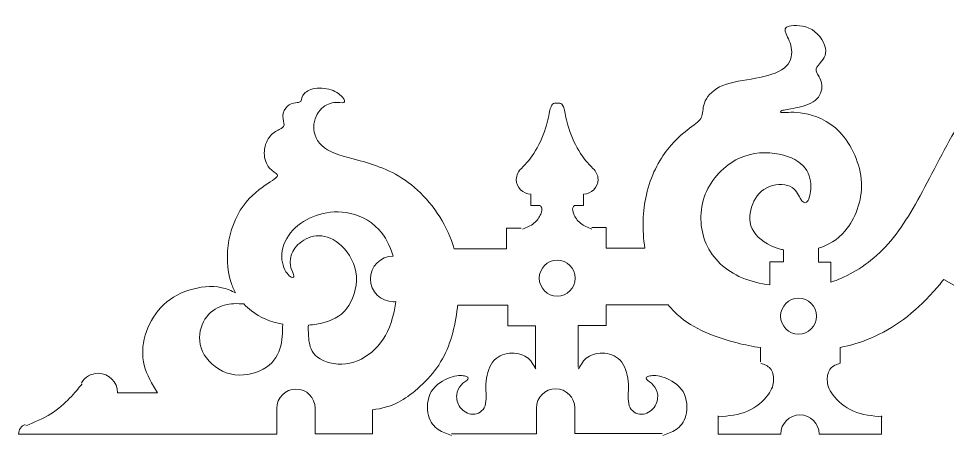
# Model space of a CAD drawing. Header units: centimetres. Extents: x -9.9 to 31.1, y -6.7 to 14.3.
# Drawn here: x 12.62 to 18.77, y 6.78 to 9.54 of the extents above; entities that cross this region are included whole.
import ezdxf

# ---------------------------------------------------------------- set-up
doc = ezdxf.new("R2010")
doc.units = ezdxf.units.CM
doc.header["$MEASUREMENT"] = 0
doc.layers.add('Layer 1', color=7, linetype='Continuous')

msp = doc.modelspace()

# ---------------------------------------------------------------- linework, layer by layer
at = {"layer": 'Layer 1', "lineweight": 9}
for centre in [(16.189, 7.824), (17.787, 7.572)]:
    msp.add_ellipse(centre, major_axis=(0, 0.119), ratio=1, dxfattribs=at)
for points, knots in [([(19.838, 9.786), (19.838, 9.786), (19.838, 9.561), (19.838, 9.561), (19.838, 9.561), (19.78, 9.559), (19.722, 9.556), (19.618, 9.516), (19.618, 9.516), (19.513, 9.476), (19.362, 9.398), (19.234, 9.301), (19.234, 9.301), (19.107, 9.203), (19.003, 9.085), (18.907, 8.938), (18.907, 8.938), (18.811, 8.791), (18.722, 8.615), (18.639, 8.457), (18.639, 8.457), (18.555, 8.299), (18.476, 8.158), (18.38, 8.051), (18.38, 8.051), (18.284, 7.943), (18.171, 7.868), (18.071, 7.824), (18.071, 7.824), (18.047, 7.813), (18.024, 7.805), (18.001, 7.797), (18.001, 7.797), (18.001, 7.797), (18.001, 7.93), (18.001, 7.93), (18.001, 7.93), (18.001, 7.93), (17.918, 7.93), (17.918, 7.93), (17.918, 7.93), (17.918, 7.93), (17.918, 8.022), (17.918, 8.022), (17.918, 8.022), (17.981, 8.041), (18.043, 8.075), (18.096, 8.138), (18.096, 8.138), (18.159, 8.214), (18.209, 8.332), (18.204, 8.456), (18.204, 8.456), (18.198, 8.58), (18.137, 8.709), (18.06, 8.79), (18.06, 8.79), (17.983, 8.871), (17.892, 8.903), (17.823, 8.915), (17.823, 8.915), (17.754, 8.927), (17.708, 8.92), (17.685, 8.92), (17.685, 8.92), (17.662, 8.92), (17.662, 8.927), (17.677, 8.933), (17.677, 8.933), (17.692, 8.939), (17.723, 8.942), (17.766, 8.951), (17.766, 8.951), (17.808, 8.96), (17.863, 8.973), (17.897, 9), (17.897, 9), (17.931, 9.027), (17.944, 9.068), (17.941, 9.102), (17.941, 9.102), (17.938, 9.136), (17.918, 9.163), (17.909, 9.183), (17.909, 9.183), (17.9, 9.203), (17.901, 9.215), (17.918, 9.235), (17.918, 9.235), (17.935, 9.255), (17.969, 9.284), (17.967, 9.329), (17.967, 9.329), (17.965, 9.375), (17.928, 9.437), (17.876, 9.469), (17.876, 9.469), (17.824, 9.5), (17.758, 9.5), (17.725, 9.492), (17.725, 9.492), (17.692, 9.484), (17.694, 9.468), (17.705, 9.441), (17.705, 9.441), (17.716, 9.415), (17.737, 9.378), (17.741, 9.336), (17.741, 9.336), (17.745, 9.294), (17.733, 9.247), (17.691, 9.214), (17.691, 9.214), (17.649, 9.181), (17.578, 9.161), (17.502, 9.147), (17.502, 9.147), (17.426, 9.133), (17.346, 9.124), (17.286, 9.1), (17.286, 9.1), (17.226, 9.075), (17.187, 9.035), (17.169, 8.997), (17.169, 8.997), (17.151, 8.959), (17.155, 8.923), (17.147, 8.898), (17.147, 8.898), (17.14, 8.873), (17.121, 8.858), (17.081, 8.828), (17.081, 8.828), (17.041, 8.798), (16.979, 8.752), (16.921, 8.678), (16.921, 8.678), (16.863, 8.604), (16.807, 8.502), (16.779, 8.376), (16.779, 8.376), (16.755, 8.269), (16.75, 8.144), (16.769, 8.022), (16.769, 8.022), (16.769, 8.022), (16.513, 8.022), (16.513, 8.022), (16.513, 8.022), (16.513, 8.022), (16.513, 8.159), (16.513, 8.159), (16.513, 8.159), (16.513, 8.159), (16.418, 8.159), (16.418, 8.159)], [0, 0, 0, 0, 0.025, 0.025, 0.025, 0.025, 0.05, 0.05, 0.05, 0.05, 0.075, 0.075, 0.075, 0.075, 0.1, 0.1, 0.1, 0.1, 0.125, 0.125, 0.125, 0.125, 0.15, 0.15, 0.15, 0.15, 0.175, 0.175, 0.175, 0.175, 0.2, 0.2, 0.2, 0.2, 0.225, 0.225, 0.225, 0.225, 0.25, 0.25, 0.25, 0.25, 0.275, 0.275, 0.275, 0.275, 0.3, 0.3, 0.3, 0.3, 0.325, 0.325, 0.325, 0.325, 0.35, 0.35, 0.35, 0.35, 0.375, 0.375, 0.375, 0.375, 0.4, 0.4, 0.4, 0.4, 0.425, 0.425, 0.425, 0.425, 0.45, 0.45, 0.45, 0.45, 0.475, 0.475, 0.475, 0.475, 0.5, 0.5, 0.5, 0.5, 0.525, 0.525, 0.525, 0.525, 0.55, 0.55, 0.55, 0.55, 0.575, 0.575, 0.575, 0.575, 0.6, 0.6, 0.6, 0.6, 0.625, 0.625, 0.625, 0.625, 0.65, 0.65, 0.65, 0.65, 0.675, 0.675, 0.675, 0.675, 0.7, 0.7, 0.7, 0.7, 0.725, 0.725, 0.725, 0.725, 0.75, 0.75, 0.75, 0.75, 0.775, 0.775, 0.775, 0.775, 0.8, 0.8, 0.8, 0.8, 0.825, 0.825, 0.825, 0.825, 0.85, 0.85, 0.85, 0.85, 0.875, 0.875, 0.875, 0.875, 0.9, 0.9, 0.9, 0.9, 0.925, 0.925, 0.925, 0.925, 0.95, 0.95, 0.95, 0.95, 1, 1, 1, 1]), ([(15.949, 8.156), (15.949, 8.156), (15.854, 8.156), (15.854, 8.156), (15.854, 8.156), (15.854, 8.156), (15.854, 8.019), (15.854, 8.019), (15.854, 8.019), (15.854, 8.019), (15.506, 8.019), (15.506, 8.019), (15.506, 8.019), (15.504, 8.028), (15.501, 8.037), (15.498, 8.046), (15.498, 8.046), (15.452, 8.189), (15.353, 8.332), (15.244, 8.425), (15.244, 8.425), (15.135, 8.519), (15.015, 8.563), (14.912, 8.593), (14.912, 8.593), (14.809, 8.623), (14.724, 8.64), (14.667, 8.674), (14.667, 8.674), (14.61, 8.708), (14.582, 8.759), (14.577, 8.808), (14.577, 8.808), (14.572, 8.857), (14.591, 8.905), (14.618, 8.936), (14.618, 8.936), (14.645, 8.967), (14.679, 8.982), (14.709, 8.986), (14.709, 8.986), (14.739, 8.99), (14.764, 8.982), (14.775, 8.986), (14.775, 8.986), (14.786, 8.99), (14.782, 9.005), (14.765, 9.024), (14.765, 9.024), (14.747, 9.043), (14.716, 9.065), (14.677, 9.075), (14.677, 9.075), (14.638, 9.085), (14.59, 9.083), (14.558, 9.073), (14.558, 9.073), (14.526, 9.063), (14.509, 9.043), (14.502, 9.028), (14.502, 9.028), (14.494, 9.012), (14.496, 9), (14.49, 8.994), (14.49, 8.994), (14.484, 8.988), (14.471, 8.987), (14.455, 8.984), (14.455, 8.984), (14.438, 8.982), (14.418, 8.977), (14.402, 8.962), (14.402, 8.962), (14.386, 8.947), (14.373, 8.921), (14.372, 8.897), (14.372, 8.897), (14.371, 8.873), (14.381, 8.852), (14.38, 8.838), (14.38, 8.838), (14.379, 8.824), (14.367, 8.818), (14.348, 8.808), (14.348, 8.808), (14.329, 8.798), (14.301, 8.783), (14.282, 8.756), (14.282, 8.756), (14.262, 8.729), (14.249, 8.69), (14.249, 8.652), (14.249, 8.652), (14.249, 8.614), (14.263, 8.576), (14.283, 8.553), (14.283, 8.553), (14.303, 8.53), (14.329, 8.52), (14.335, 8.51), (14.335, 8.51), (14.341, 8.5), (14.329, 8.489), (14.289, 8.462), (14.289, 8.462), (14.249, 8.435), (14.182, 8.393), (14.128, 8.327), (14.128, 8.327), (14.074, 8.261), (14.033, 8.171), (14.015, 8.076), (14.015, 8.076), (13.997, 7.981), (14.003, 7.88), (14.028, 7.799), (14.028, 7.799), (14.036, 7.773), (14.046, 7.749), (14.059, 7.726), (14.059, 7.726), (14.033, 7.74), (14.001, 7.754), (13.967, 7.761), (13.967, 7.761), (13.9, 7.776), (13.82, 7.767), (13.749, 7.744), (13.749, 7.744), (13.678, 7.721), (13.614, 7.682), (13.565, 7.63), (13.565, 7.63), (13.515, 7.578), (13.48, 7.513), (13.46, 7.446), (13.46, 7.446), (13.441, 7.379), (13.438, 7.311), (13.454, 7.247), (13.454, 7.247), (13.47, 7.183), (13.506, 7.124), (13.542, 7.065), (13.542, 7.065), (13.542, 7.065), (13.278, 7.065), (13.278, 7.065), (13.278, 7.065), (13.278, 7.136), (13.22, 7.194), (13.149, 7.194), (13.149, 7.194), (13.102, 7.194), (13.061, 7.169), (13.039, 7.132)], [0, 0, 0, 0, 0.025, 0.025, 0.025, 0.025, 0.05, 0.05, 0.05, 0.05, 0.075, 0.075, 0.075, 0.075, 0.1, 0.1, 0.1, 0.1, 0.125, 0.125, 0.125, 0.125, 0.15, 0.15, 0.15, 0.15, 0.175, 0.175, 0.175, 0.175, 0.2, 0.2, 0.2, 0.2, 0.225, 0.225, 0.225, 0.225, 0.25, 0.25, 0.25, 0.25, 0.275, 0.275, 0.275, 0.275, 0.3, 0.3, 0.3, 0.3, 0.325, 0.325, 0.325, 0.325, 0.35, 0.35, 0.35, 0.35, 0.375, 0.375, 0.375, 0.375, 0.4, 0.4, 0.4, 0.4, 0.425, 0.425, 0.425, 0.425, 0.45, 0.45, 0.45, 0.45, 0.475, 0.475, 0.475, 0.475, 0.5, 0.5, 0.5, 0.5, 0.525, 0.525, 0.525, 0.525, 0.55, 0.55, 0.55, 0.55, 0.575, 0.575, 0.575, 0.575, 0.6, 0.6, 0.6, 0.6, 0.625, 0.625, 0.625, 0.625, 0.65, 0.65, 0.65, 0.65, 0.675, 0.675, 0.675, 0.675, 0.7, 0.7, 0.7, 0.7, 0.725, 0.725, 0.725, 0.725, 0.75, 0.75, 0.75, 0.75, 0.775, 0.775, 0.775, 0.775, 0.8, 0.8, 0.8, 0.8, 0.825, 0.825, 0.825, 0.825, 0.85, 0.85, 0.85, 0.85, 0.875, 0.875, 0.875, 0.875, 0.9, 0.9, 0.9, 0.9, 0.925, 0.925, 0.925, 0.925, 0.95, 0.95, 0.95, 0.95, 1, 1, 1, 1]), ([(15.952, 8.55), (15.984, 8.584), (16.017, 8.617), (16.046, 8.668), (16.046, 8.668), (16.076, 8.718), (16.103, 8.785), (16.118, 8.836), (16.118, 8.836), (16.133, 8.887), (16.137, 8.923), (16.143, 8.945), (16.143, 8.945), (16.149, 8.967), (16.156, 8.976), (16.164, 8.98), (16.164, 8.98), (16.172, 8.984), (16.18, 8.983), (16.188, 8.983)], [0, 0, 0, 0, 0.1666667, 0.1666667, 0.1666667, 0.1666667, 0.3333333, 0.3333333, 0.3333333, 0.3333333, 0.5, 0.5, 0.5, 0.5, 0.6666667, 0.6666667, 0.6666667, 0.6666667, 1, 1, 1, 1]), ([(16.425, 8.55), (16.393, 8.584), (16.36, 8.617), (16.331, 8.668), (16.331, 8.668), (16.301, 8.718), (16.274, 8.785), (16.259, 8.836), (16.259, 8.836), (16.244, 8.887), (16.24, 8.923), (16.234, 8.945), (16.234, 8.945), (16.228, 8.967), (16.221, 8.976), (16.213, 8.98), (16.213, 8.98), (16.205, 8.984), (16.197, 8.983), (16.189, 8.983)], [0, 0, 0, 0, 0.1666667, 0.1666667, 0.1666667, 0.1666667, 0.3333333, 0.3333333, 0.3333333, 0.3333333, 0.5, 0.5, 0.5, 0.5, 0.6666667, 0.6666667, 0.6666667, 0.6666667, 1, 1, 1, 1]), ([(17.688, 8.011), (17.678, 8.013), (17.668, 8.016), (17.658, 8.019), (17.658, 8.019), (17.587, 8.04), (17.522, 8.082), (17.49, 8.132), (17.49, 8.132), (17.458, 8.182), (17.459, 8.242), (17.476, 8.295), (17.476, 8.295), (17.493, 8.349), (17.526, 8.397), (17.576, 8.422), (17.576, 8.422), (17.625, 8.447), (17.691, 8.45), (17.73, 8.432), (17.73, 8.432), (17.77, 8.415), (17.784, 8.378), (17.798, 8.353), (17.798, 8.353), (17.812, 8.328), (17.826, 8.316), (17.84, 8.327), (17.84, 8.327), (17.853, 8.337), (17.866, 8.371), (17.868, 8.414), (17.868, 8.414), (17.87, 8.457), (17.863, 8.51), (17.83, 8.553), (17.83, 8.553), (17.797, 8.596), (17.738, 8.629), (17.659, 8.645), (17.659, 8.645), (17.58, 8.661), (17.482, 8.66), (17.389, 8.615), (17.389, 8.615), (17.297, 8.571), (17.21, 8.483), (17.169, 8.379), (17.169, 8.379), (17.128, 8.274), (17.131, 8.152), (17.175, 8.052), (17.175, 8.052), (17.219, 7.952), (17.302, 7.873), (17.413, 7.827), (17.413, 7.827), (17.47, 7.803), (17.533, 7.788), (17.597, 7.779), (17.597, 7.779), (17.597, 7.779), (17.597, 7.931), (17.597, 7.931), (17.597, 7.931), (17.597, 7.931), (17.688, 7.931), (17.688, 7.931), (17.688, 7.931), (17.688, 7.931), (17.688, 8.011), (17.688, 8.011)], [0, 0, 0, 0, 0.0526316, 0.0526316, 0.0526316, 0.0526316, 0.1052632, 0.1052632, 0.1052632, 0.1052632, 0.1578947, 0.1578947, 0.1578947, 0.1578947, 0.2105263, 0.2105263, 0.2105263, 0.2105263, 0.2631579, 0.2631579, 0.2631579, 0.2631579, 0.3157895, 0.3157895, 0.3157895, 0.3157895, 0.3684211, 0.3684211, 0.3684211, 0.3684211, 0.4210526, 0.4210526, 0.4210526, 0.4210526, 0.4736842, 0.4736842, 0.4736842, 0.4736842, 0.5263158, 0.5263158, 0.5263158, 0.5263158, 0.5789474, 0.5789474, 0.5789474, 0.5789474, 0.6315789, 0.6315789, 0.6315789, 0.6315789, 0.6842105, 0.6842105, 0.6842105, 0.6842105, 0.7368421, 0.7368421, 0.7368421, 0.7368421, 0.7894737, 0.7894737, 0.7894737, 0.7894737, 0.8421053, 0.8421053, 0.8421053, 0.8421053, 0.8947368, 0.8947368, 0.8947368, 0.8947368, 1, 1, 1, 1]), ([(16.073, 8.306), (16.073, 8.306), (16.014, 8.306), (16.014, 8.306), (16.014, 8.306), (16.014, 8.306), (16.014, 8.381), (16.014, 8.381), (16.014, 8.381), (15.961, 8.381), (15.918, 8.424), (15.918, 8.477), (15.918, 8.477), (15.918, 8.506), (15.931, 8.533), (15.952, 8.55)], [0, 0, 0, 0, 0.2, 0.2, 0.2, 0.2, 0.4, 0.4, 0.4, 0.4, 0.6, 0.6, 0.6, 0.6, 1, 1, 1, 1]), ([(16.425, 8.55), (16.446, 8.532), (16.459, 8.506), (16.459, 8.477), (16.459, 8.477), (16.459, 8.424), (16.416, 8.381), (16.363, 8.381), (16.363, 8.381), (16.363, 8.381), (16.363, 8.306), (16.363, 8.306), (16.363, 8.306), (16.363, 8.306), (16.304, 8.306), (16.304, 8.306)], [0, 0, 0, 0, 0.2, 0.2, 0.2, 0.2, 0.4, 0.4, 0.4, 0.4, 0.6, 0.6, 0.6, 0.6, 1, 1, 1, 1]), ([(15.959, 8.149), (15.986, 8.159), (16.013, 8.169), (16.035, 8.187), (16.035, 8.187), (16.056, 8.204), (16.072, 8.229), (16.08, 8.248), (16.08, 8.248), (16.088, 8.267), (16.088, 8.28), (16.086, 8.289), (16.086, 8.289), (16.084, 8.298), (16.079, 8.302), (16.074, 8.306)], [0, 0, 0, 0, 0.2, 0.2, 0.2, 0.2, 0.4, 0.4, 0.4, 0.4, 0.6, 0.6, 0.6, 0.6, 1, 1, 1, 1]), ([(16.419, 8.149), (16.392, 8.159), (16.365, 8.169), (16.343, 8.187), (16.343, 8.187), (16.322, 8.204), (16.306, 8.229), (16.298, 8.248), (16.298, 8.248), (16.29, 8.267), (16.29, 8.28), (16.292, 8.289), (16.292, 8.289), (16.294, 8.298), (16.299, 8.302), (16.304, 8.306)], [0, 0, 0, 0, 0.2, 0.2, 0.2, 0.2, 0.4, 0.4, 0.4, 0.4, 0.6, 0.6, 0.6, 0.6, 1, 1, 1, 1]), ([(15.12, 7.668), (15.115, 7.631), (15.108, 7.596), (15.099, 7.564), (15.099, 7.564), (15.074, 7.473), (15.035, 7.406), (14.982, 7.354), (14.982, 7.354), (14.928, 7.302), (14.86, 7.264), (14.789, 7.256), (14.789, 7.256), (14.718, 7.248), (14.643, 7.269), (14.601, 7.301), (14.601, 7.301), (14.559, 7.333), (14.55, 7.377), (14.545, 7.414), (14.545, 7.414), (14.54, 7.451), (14.54, 7.482), (14.541, 7.513), (14.541, 7.513), (14.577, 7.516), (14.612, 7.522), (14.643, 7.53), (14.643, 7.53), (14.717, 7.55), (14.771, 7.583), (14.809, 7.643), (14.809, 7.643), (14.847, 7.703), (14.869, 7.789), (14.856, 7.866), (14.856, 7.866), (14.842, 7.943), (14.793, 8.012), (14.743, 8.053), (14.743, 8.053), (14.693, 8.094), (14.641, 8.108), (14.593, 8.104), (14.593, 8.104), (14.545, 8.099), (14.502, 8.075), (14.472, 8.046), (14.472, 8.046), (14.442, 8.017), (14.427, 7.982), (14.422, 7.952), (14.422, 7.952), (14.417, 7.922), (14.423, 7.897), (14.431, 7.876), (14.431, 7.876), (14.439, 7.855), (14.449, 7.838), (14.445, 7.832), (14.445, 7.832), (14.44, 7.826), (14.42, 7.829), (14.4, 7.856), (14.4, 7.856), (14.38, 7.882), (14.361, 7.932), (14.365, 7.985), (14.365, 7.985), (14.369, 8.039), (14.396, 8.096), (14.437, 8.141), (14.437, 8.141), (14.478, 8.186), (14.533, 8.218), (14.593, 8.239), (14.593, 8.239), (14.653, 8.26), (14.718, 8.27), (14.792, 8.258), (14.792, 8.258), (14.866, 8.246), (14.947, 8.212), (15.008, 8.146), (15.008, 8.146), (15.05, 8.1), (15.082, 8.039), (15.102, 7.97), (15.102, 7.97), (15.019, 7.969), (14.952, 7.902), (14.952, 7.819), (14.952, 7.819), (14.952, 7.735), (15.02, 7.668), (15.103, 7.668), (15.103, 7.668), (15.109, 7.668), (15.115, 7.668), (15.121, 7.669), (15.121, 7.669), (15.121, 7.669), (15.12, 7.668), (15.12, 7.668)], [0, 0, 0, 0, 0.037037, 0.037037, 0.037037, 0.037037, 0.0740741, 0.0740741, 0.0740741, 0.0740741, 0.1111111, 0.1111111, 0.1111111, 0.1111111, 0.1481481, 0.1481481, 0.1481481, 0.1481481, 0.1851852, 0.1851852, 0.1851852, 0.1851852, 0.2222222, 0.2222222, 0.2222222, 0.2222222, 0.2592593, 0.2592593, 0.2592593, 0.2592593, 0.2962963, 0.2962963, 0.2962963, 0.2962963, 0.3333333, 0.3333333, 0.3333333, 0.3333333, 0.3703704, 0.3703704, 0.3703704, 0.3703704, 0.4074074, 0.4074074, 0.4074074, 0.4074074, 0.4444444, 0.4444444, 0.4444444, 0.4444444, 0.4814815, 0.4814815, 0.4814815, 0.4814815, 0.5185185, 0.5185185, 0.5185185, 0.5185185, 0.5555556, 0.5555556, 0.5555556, 0.5555556, 0.5925926, 0.5925926, 0.5925926, 0.5925926, 0.6296296, 0.6296296, 0.6296296, 0.6296296, 0.6666667, 0.6666667, 0.6666667, 0.6666667, 0.7037037, 0.7037037, 0.7037037, 0.7037037, 0.7407407, 0.7407407, 0.7407407, 0.7407407, 0.7777778, 0.7777778, 0.7777778, 0.7777778, 0.8148148, 0.8148148, 0.8148148, 0.8148148, 0.8518519, 0.8518519, 0.8518519, 0.8518519, 0.8888889, 0.8888889, 0.8888889, 0.8888889, 0.9259259, 0.9259259, 0.9259259, 0.9259259, 1, 1, 1, 1]), ([(18.062, 7.261), (18.062, 7.261), (18.062, 7.365), (18.062, 7.365), (18.062, 7.365), (18.131, 7.379), (18.2, 7.399), (18.266, 7.427), (18.266, 7.427), (18.415, 7.49), (18.554, 7.593), (18.681, 7.735), (18.681, 7.735), (18.704, 7.761), (18.727, 7.788), (18.749, 7.816), (18.749, 7.816), (18.749, 7.816), (18.876, 7.743), (18.876, 7.743), (18.876, 7.743), (18.847, 7.655), (18.831, 7.565), (18.832, 7.477), (18.832, 7.477), (18.833, 7.357), (18.865, 7.24), (18.898, 7.156), (18.898, 7.156), (18.931, 7.072), (18.965, 7.02), (19.005, 6.979), (19.005, 6.979), (19.046, 6.938), (19.093, 6.909), (19.14, 6.879), (19.14, 6.879), (19.14, 6.879), (19.14, 6.786), (19.14, 6.786), (19.14, 6.786), (19.14, 6.786), (21.28, 6.786), (21.28, 6.786), (21.28, 6.786), (21.28, 6.786), (21.28, 6.879), (21.28, 6.879), (21.28, 6.879), (21.327, 6.909), (21.375, 6.938), (21.415, 6.979), (21.415, 6.979), (21.456, 7.02), (21.49, 7.071), (21.522, 7.156), (21.522, 7.156), (21.555, 7.24), (21.587, 7.357), (21.588, 7.477), (21.588, 7.477), (21.589, 7.565), (21.573, 7.655), (21.544, 7.743), (21.544, 7.743), (21.544, 7.743), (21.671, 7.816), (21.671, 7.816), (21.671, 7.816), (21.693, 7.788), (21.716, 7.761), (21.739, 7.735), (21.739, 7.735), (21.866, 7.593), (22.005, 7.49), (22.154, 7.427), (22.154, 7.427), (22.221, 7.399), (22.289, 7.379), (22.358, 7.365), (22.358, 7.365), (22.358, 7.365), (22.358, 7.261), (22.358, 7.261)], [0, 0, 0, 0, 0.0454545, 0.0454545, 0.0454545, 0.0454545, 0.0909091, 0.0909091, 0.0909091, 0.0909091, 0.1363636, 0.1363636, 0.1363636, 0.1363636, 0.1818182, 0.1818182, 0.1818182, 0.1818182, 0.2272727, 0.2272727, 0.2272727, 0.2272727, 0.2727273, 0.2727273, 0.2727273, 0.2727273, 0.3181818, 0.3181818, 0.3181818, 0.3181818, 0.3636364, 0.3636364, 0.3636364, 0.3636364, 0.4090909, 0.4090909, 0.4090909, 0.4090909, 0.4545455, 0.4545455, 0.4545455, 0.4545455, 0.5, 0.5, 0.5, 0.5, 0.5454545, 0.5454545, 0.5454545, 0.5454545, 0.5909091, 0.5909091, 0.5909091, 0.5909091, 0.6363636, 0.6363636, 0.6363636, 0.6363636, 0.6818182, 0.6818182, 0.6818182, 0.6818182, 0.7272727, 0.7272727, 0.7272727, 0.7272727, 0.7727273, 0.7727273, 0.7727273, 0.7727273, 0.8181818, 0.8181818, 0.8181818, 0.8181818, 0.8636364, 0.8636364, 0.8636364, 0.8636364, 0.9090909, 0.9090909, 0.9090909, 0.9090909, 1, 1, 1, 1]), ([(16.045, 7.232), (16.045, 7.232), (16.045, 7.508), (16.045, 7.508), (16.045, 7.508), (16.045, 7.508), (15.861, 7.508), (15.861, 7.508), (15.861, 7.508), (15.861, 7.508), (15.861, 7.646), (15.861, 7.646), (15.861, 7.646), (15.861, 7.646), (15.53, 7.646), (15.53, 7.646), (15.53, 7.646), (15.529, 7.641), (15.529, 7.635), (15.528, 7.63), (15.528, 7.63), (15.511, 7.498), (15.482, 7.376), (15.417, 7.269), (15.417, 7.269), (15.352, 7.162), (15.25, 7.071), (15.168, 7.021), (15.168, 7.021), (15.087, 6.971), (15.026, 6.962), (14.966, 6.952), (14.966, 6.952), (14.966, 6.952), (14.966, 6.793), (14.966, 6.793), (14.966, 6.793), (14.966, 6.793), (14.586, 6.793), (14.586, 6.793), (14.586, 6.793), (14.586, 6.793), (14.586, 6.963), (14.586, 6.963), (14.586, 6.963), (14.586, 7.033), (14.529, 7.09), (14.459, 7.09), (14.459, 7.09), (14.389, 7.09), (14.332, 7.033), (14.332, 6.961), (14.332, 6.961), (14.332, 6.961), (14.332, 6.963), (14.332, 6.962), (14.332, 6.962), (14.332, 6.962), (14.332, 6.792), (14.332, 6.792), (14.332, 6.792), (14.332, 6.792), (12.622, 6.792), (12.622, 6.792), (12.622, 6.792), (12.622, 6.821), (12.64, 6.846), (12.666, 6.855)], [0, 0, 0, 0, 0.0555556, 0.0555556, 0.0555556, 0.0555556, 0.1111111, 0.1111111, 0.1111111, 0.1111111, 0.1666667, 0.1666667, 0.1666667, 0.1666667, 0.2222222, 0.2222222, 0.2222222, 0.2222222, 0.2777778, 0.2777778, 0.2777778, 0.2777778, 0.3333333, 0.3333333, 0.3333333, 0.3333333, 0.3888889, 0.3888889, 0.3888889, 0.3888889, 0.4444444, 0.4444444, 0.4444444, 0.4444444, 0.5, 0.5, 0.5, 0.5, 0.5555556, 0.5555556, 0.5555556, 0.5555556, 0.6111111, 0.6111111, 0.6111111, 0.6111111, 0.6666667, 0.6666667, 0.6666667, 0.6666667, 0.7222222, 0.7222222, 0.7222222, 0.7222222, 0.7777778, 0.7777778, 0.7777778, 0.7777778, 0.8333333, 0.8333333, 0.8333333, 0.8333333, 0.8888889, 0.8888889, 0.8888889, 0.8888889, 1, 1, 1, 1]), ([(14.369, 7.52), (14.291, 7.534), (14.22, 7.564), (14.164, 7.608), (14.164, 7.608), (14.146, 7.622), (14.129, 7.637), (14.114, 7.653), (14.114, 7.653), (14.096, 7.654), (14.072, 7.656), (14.046, 7.655), (14.046, 7.655), (14.007, 7.653), (13.963, 7.644), (13.923, 7.618), (13.923, 7.618), (13.883, 7.592), (13.846, 7.551), (13.83, 7.496), (13.83, 7.496), (13.814, 7.442), (13.817, 7.375), (13.852, 7.317), (13.852, 7.317), (13.886, 7.259), (13.951, 7.208), (14.025, 7.19), (14.025, 7.19), (14.099, 7.172), (14.183, 7.188), (14.242, 7.221), (14.242, 7.221), (14.301, 7.254), (14.336, 7.304), (14.353, 7.357), (14.353, 7.357), (14.37, 7.41), (14.37, 7.464), (14.371, 7.519), (14.371, 7.519), (14.371, 7.519), (14.369, 7.52), (14.369, 7.52)], [0, 0, 0, 0, 0.0833333, 0.0833333, 0.0833333, 0.0833333, 0.1666667, 0.1666667, 0.1666667, 0.1666667, 0.25, 0.25, 0.25, 0.25, 0.3333333, 0.3333333, 0.3333333, 0.3333333, 0.4166667, 0.4166667, 0.4166667, 0.4166667, 0.5, 0.5, 0.5, 0.5, 0.5833333, 0.5833333, 0.5833333, 0.5833333, 0.6666667, 0.6666667, 0.6666667, 0.6666667, 0.75, 0.75, 0.75, 0.75, 0.8333333, 0.8333333, 0.8333333, 0.8333333, 1, 1, 1, 1]), ([(17.534, 7.27), (17.534, 7.27), (17.534, 7.364), (17.534, 7.364), (17.534, 7.364), (17.483, 7.372), (17.432, 7.382), (17.381, 7.395), (17.381, 7.395), (17.238, 7.431), (17.091, 7.487), (16.984, 7.583), (16.984, 7.583), (16.962, 7.603), (16.942, 7.625), (16.923, 7.648), (16.923, 7.648), (16.923, 7.648), (16.512, 7.648), (16.512, 7.648), (16.512, 7.648), (16.512, 7.648), (16.512, 7.51), (16.512, 7.51), (16.512, 7.51), (16.512, 7.51), (16.328, 7.51), (16.328, 7.51), (16.328, 7.51), (16.328, 7.51), (16.328, 7.234), (16.328, 7.234)], [0, 0, 0, 0, 0.1111111, 0.1111111, 0.1111111, 0.1111111, 0.2222222, 0.2222222, 0.2222222, 0.2222222, 0.3333333, 0.3333333, 0.3333333, 0.3333333, 0.4444444, 0.4444444, 0.4444444, 0.4444444, 0.5555556, 0.5555556, 0.5555556, 0.5555556, 0.6666667, 0.6666667, 0.6666667, 0.6666667, 0.7777778, 0.7777778, 0.7777778, 0.7777778, 1, 1, 1, 1]), ([(16.047, 7.223), (16.031, 7.252), (16.015, 7.282), (15.986, 7.301), (15.986, 7.301), (15.957, 7.321), (15.915, 7.331), (15.873, 7.327), (15.873, 7.327), (15.831, 7.323), (15.789, 7.304), (15.761, 7.267), (15.761, 7.267), (15.733, 7.23), (15.72, 7.175), (15.717, 7.122), (15.717, 7.122), (15.715, 7.068), (15.724, 7.016), (15.711, 6.979), (15.711, 6.979), (15.698, 6.943), (15.663, 6.923), (15.63, 6.923), (15.63, 6.923), (15.597, 6.923), (15.566, 6.943), (15.547, 6.968), (15.547, 6.968), (15.528, 6.994), (15.521, 7.025), (15.523, 7.051), (15.523, 7.051), (15.525, 7.077), (15.536, 7.099), (15.552, 7.116), (15.552, 7.116), (15.568, 7.133), (15.59, 7.145), (15.597, 7.155), (15.597, 7.155), (15.604, 7.165), (15.596, 7.173), (15.575, 7.177), (15.575, 7.177), (15.555, 7.181), (15.522, 7.181), (15.479, 7.166), (15.479, 7.166), (15.436, 7.151), (15.383, 7.12), (15.355, 7.073), (15.355, 7.073), (15.327, 7.025), (15.324, 6.961), (15.336, 6.915), (15.336, 6.915), (15.348, 6.869), (15.373, 6.841), (15.401, 6.822), (15.401, 6.822), (15.429, 6.803), (15.459, 6.793), (15.489, 6.783)], [0, 0, 0, 0, 0.0588235, 0.0588235, 0.0588235, 0.0588235, 0.1176471, 0.1176471, 0.1176471, 0.1176471, 0.1764706, 0.1764706, 0.1764706, 0.1764706, 0.2352941, 0.2352941, 0.2352941, 0.2352941, 0.2941176, 0.2941176, 0.2941176, 0.2941176, 0.3529412, 0.3529412, 0.3529412, 0.3529412, 0.4117647, 0.4117647, 0.4117647, 0.4117647, 0.4705882, 0.4705882, 0.4705882, 0.4705882, 0.5294118, 0.5294118, 0.5294118, 0.5294118, 0.5882353, 0.5882353, 0.5882353, 0.5882353, 0.6470588, 0.6470588, 0.6470588, 0.6470588, 0.7058824, 0.7058824, 0.7058824, 0.7058824, 0.7647059, 0.7647059, 0.7647059, 0.7647059, 0.8235294, 0.8235294, 0.8235294, 0.8235294, 0.8823529, 0.8823529, 0.8823529, 0.8823529, 1, 1, 1, 1]), ([(16.33, 7.223), (16.346, 7.252), (16.362, 7.282), (16.391, 7.301), (16.391, 7.301), (16.42, 7.321), (16.462, 7.331), (16.504, 7.327), (16.504, 7.327), (16.546, 7.323), (16.588, 7.304), (16.616, 7.267), (16.616, 7.267), (16.644, 7.23), (16.657, 7.175), (16.66, 7.122), (16.66, 7.122), (16.662, 7.068), (16.653, 7.016), (16.666, 6.979), (16.666, 6.979), (16.679, 6.943), (16.714, 6.923), (16.747, 6.923), (16.747, 6.923), (16.78, 6.923), (16.811, 6.943), (16.83, 6.968), (16.83, 6.968), (16.849, 6.994), (16.856, 7.025), (16.854, 7.051), (16.854, 7.051), (16.852, 7.077), (16.841, 7.099), (16.825, 7.116), (16.825, 7.116), (16.809, 7.133), (16.787, 7.145), (16.78, 7.155), (16.78, 7.155), (16.773, 7.165), (16.781, 7.173), (16.802, 7.177), (16.802, 7.177), (16.822, 7.181), (16.855, 7.181), (16.898, 7.166), (16.898, 7.166), (16.941, 7.151), (16.994, 7.12), (17.022, 7.073), (17.022, 7.073), (17.05, 7.025), (17.053, 6.961), (17.041, 6.915), (17.041, 6.915), (17.029, 6.869), (17.004, 6.841), (16.976, 6.822), (16.976, 6.822), (16.948, 6.803), (16.918, 6.793), (16.888, 6.783)], [0, 0, 0, 0, 0.0588235, 0.0588235, 0.0588235, 0.0588235, 0.1176471, 0.1176471, 0.1176471, 0.1176471, 0.1764706, 0.1764706, 0.1764706, 0.1764706, 0.2352941, 0.2352941, 0.2352941, 0.2352941, 0.2941176, 0.2941176, 0.2941176, 0.2941176, 0.3529412, 0.3529412, 0.3529412, 0.3529412, 0.4117647, 0.4117647, 0.4117647, 0.4117647, 0.4705882, 0.4705882, 0.4705882, 0.4705882, 0.5294118, 0.5294118, 0.5294118, 0.5294118, 0.5882353, 0.5882353, 0.5882353, 0.5882353, 0.6470588, 0.6470588, 0.6470588, 0.6470588, 0.7058824, 0.7058824, 0.7058824, 0.7058824, 0.7647059, 0.7647059, 0.7647059, 0.7647059, 0.8235294, 0.8235294, 0.8235294, 0.8235294, 0.8823529, 0.8823529, 0.8823529, 0.8823529, 1, 1, 1, 1]), ([(17.258, 6.905), (17.324, 6.912), (17.391, 6.919), (17.449, 6.944), (17.449, 6.944), (17.507, 6.969), (17.555, 7.012), (17.584, 7.05), (17.584, 7.05), (17.613, 7.088), (17.621, 7.12), (17.622, 7.15), (17.622, 7.15), (17.623, 7.18), (17.615, 7.207), (17.6, 7.226), (17.6, 7.226), (17.584, 7.244), (17.56, 7.253), (17.536, 7.261)], [0, 0, 0, 0, 0.1666667, 0.1666667, 0.1666667, 0.1666667, 0.3333333, 0.3333333, 0.3333333, 0.3333333, 0.5, 0.5, 0.5, 0.5, 0.6666667, 0.6666667, 0.6666667, 0.6666667, 1, 1, 1, 1]), ([(18.341, 6.905), (18.275, 6.912), (18.208, 6.919), (18.15, 6.944), (18.15, 6.944), (18.092, 6.969), (18.044, 7.012), (18.015, 7.05), (18.015, 7.05), (17.986, 7.088), (17.978, 7.12), (17.977, 7.15), (17.977, 7.15), (17.976, 7.18), (17.984, 7.207), (17.999, 7.226), (17.999, 7.226), (18.015, 7.244), (18.039, 7.253), (18.063, 7.261)], [0, 0, 0, 0, 0.1666667, 0.1666667, 0.1666667, 0.1666667, 0.3333333, 0.3333333, 0.3333333, 0.3333333, 0.5, 0.5, 0.5, 0.5, 0.6666667, 0.6666667, 0.6666667, 0.6666667, 1, 1, 1, 1]), ([(12.669, 6.847), (12.728, 6.871), (12.786, 6.895), (12.836, 6.926), (12.836, 6.926), (12.886, 6.957), (12.927, 6.994), (12.96, 7.029), (12.96, 7.029), (12.993, 7.063), (13.018, 7.094), (13.043, 7.125)], [0, 0, 0, 0, 0.25, 0.25, 0.25, 0.25, 0.5, 0.5, 0.5, 0.5, 1, 1, 1, 1]), ([(16.884, 6.795), (16.884, 6.795), (16.305, 6.795), (16.305, 6.795), (16.305, 6.795), (16.305, 6.795), (16.305, 6.965), (16.305, 6.965), (16.305, 6.965), (16.305, 7.035), (16.248, 7.092), (16.178, 7.092), (16.178, 7.092), (16.108, 7.092), (16.051, 7.035), (16.051, 6.963), (16.051, 6.963), (16.051, 6.963), (16.051, 6.965), (16.051, 6.964), (16.051, 6.964), (16.051, 6.964), (16.051, 6.794), (16.051, 6.794), (16.051, 6.794), (16.051, 6.794), (15.488, 6.794), (15.488, 6.794)], [0, 0, 0, 0, 0.125, 0.125, 0.125, 0.125, 0.25, 0.25, 0.25, 0.25, 0.375, 0.375, 0.375, 0.375, 0.5, 0.5, 0.5, 0.5, 0.625, 0.625, 0.625, 0.625, 0.75, 0.75, 0.75, 0.75, 1, 1, 1, 1]), ([(17.255, 6.913), (17.255, 6.913), (17.255, 6.792), (17.255, 6.792), (17.255, 6.792), (17.255, 6.792), (17.669, 6.792), (17.669, 6.792), (17.669, 6.792), (17.669, 6.862), (17.726, 6.919), (17.796, 6.919), (17.796, 6.919), (17.866, 6.919), (17.923, 6.862), (17.923, 6.792), (17.923, 6.792), (17.923, 6.792), (18.337, 6.792), (18.337, 6.792), (18.337, 6.792), (18.337, 6.792), (18.337, 6.913), (18.337, 6.913)], [0, 0, 0, 0, 0.1428571, 0.1428571, 0.1428571, 0.1428571, 0.2857143, 0.2857143, 0.2857143, 0.2857143, 0.4285714, 0.4285714, 0.4285714, 0.4285714, 0.5714286, 0.5714286, 0.5714286, 0.5714286, 0.7142857, 0.7142857, 0.7142857, 0.7142857, 1, 1, 1, 1])]:
    msp.add_open_spline(points, degree=3, knots=knots, dxfattribs=at)

doc.saveas('drawing.dxf')
